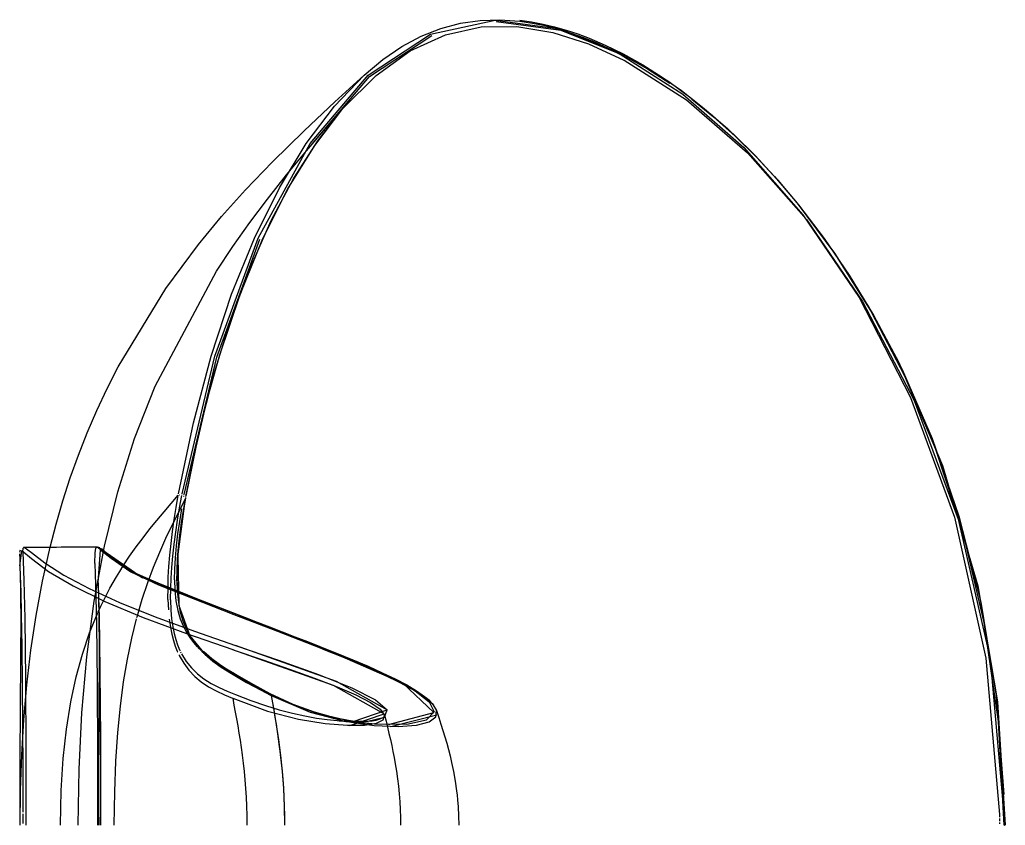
# Model space of a CAD drawing. Header units: millimetres. Extents: x 1 to 260, y 2 to 123.
# Drawn here: x 234.97 to 260.3, y 22.71 to 43.41 of the extents above; entities that cross this region are included whole.
import ezdxf

# ---------------------------------------------------------------- set-up
doc = ezdxf.new("R2010")
doc.units = ezdxf.units.MM
doc.layers.add('可见轮廓', color=7, linetype='Continuous')
doc.layers.add('隐藏线', color=5, linetype='Continuous')

msp = doc.modelspace()

# ---------------------------------------------------------------- linework, layer by layer
at = {"layer": '可见轮廓'}
for p, q in [((245.531, 43.037), (247.188, 43.395)), ((245.791, 43.181), (246.297, 43.316)), ((246.297, 43.316), (246.805, 43.39)), ((246.805, 43.39), (247.314, 43.406)), ((247.188, 43.395), (248.853, 43.172)), ((247.215, 43.361), (248.877, 43.138)), ((247.314, 43.406), (247.824, 43.37)), ((247.826, 43.391), (248.125, 43.35)), ((248.125, 43.35), (248.422, 43.294)), ((245.289, 42.982), (245.791, 43.181)), ((245.911, 43.022), (246.828, 43.222)), ((246.828, 43.222), (247.75, 43.231)), ((247.75, 43.231), (248.671, 43.077)), ((248.422, 43.294), (248.719, 43.223)), ((248.671, 43.077), (249.588, 42.785)), ((248.719, 43.223), (249.016, 43.138)), ((248.853, 43.172), (250.502, 42.509)), ((248.877, 43.138), (250.524, 42.476)), ((249.016, 43.138), (249.311, 43.04)), ((243.93, 41.981), (245.531, 43.037)), ((243.963, 41.947), (245.561, 43.002)), ((244.793, 42.715), (245.289, 42.982)), ((245.008, 42.609), (245.911, 43.022)), ((249.311, 43.04), (249.606, 42.93)), ((249.606, 42.93), (250.019, 42.753)), ((244.128, 41.975), (245.008, 42.609)), ((244.304, 42.382), (244.793, 42.715)), ((249.588, 42.785), (250.498, 42.371)), ((250.019, 42.753), (250.479, 42.528)), ((243.824, 41.983), (244.304, 42.382)), ((250.479, 42.528), (250.981, 42.248)), ((250.507, 42.367), (250.508, 42.366)), ((250.508, 42.506), (250.509, 42.505)), ((250.508, 42.366), (252.109, 41.348)), ((250.509, 42.505), (251.082, 42.182)), ((250.534, 42.471), (251.108, 42.148)), ((250.981, 42.248), (251.48, 41.934)), ((251.082, 42.182), (251.651, 41.815)), ((251.108, 42.148), (251.677, 41.78)), ((242.436, 40.222), (243.93, 41.981)), ((242.471, 40.191), (243.963, 41.947)), ((243.061, 41.188), (243.824, 41.983)), ((243.073, 41.297), (243.824, 41.983)), ((243.279, 41.123), (244.128, 41.975)), ((251.48, 41.934), (251.975, 41.588)), ((251.651, 41.815), (252.216, 41.403)), ((251.975, 41.588), (252.564, 41.129)), ((242.278, 40.553), (243.073, 41.297)), ((252.109, 41.348), (253.674, 39.986)), ((252.216, 41.403), (252.776, 40.949)), ((252.243, 41.368), (252.803, 40.914)), ((242.332, 40.222), (243.061, 41.188)), ((242.551, 40.177), (243.278, 41.123)), ((242.631, 40.292), (243.276, 41.121)), ((243.278, 41.123), (243.279, 41.123)), ((252.564, 41.129), (253.173, 40.599)), ((252.776, 40.949), (253.331, 40.451)), ((252.803, 40.914), (253.359, 40.415)), ((241.467, 39.758), (242.278, 40.553)), ((253.173, 40.599), (253.776, 40.016)), ((242.016, 39.333), (242.631, 40.292)), ((253.331, 40.451), (253.879, 39.909)), ((253.359, 40.415), (253.908, 39.873)), ((241.103, 37.798), (242.436, 40.222)), ((241.643, 39.089), (242.332, 40.222)), ((241.862, 39.062), (242.551, 40.177)), ((253.674, 39.986), (255.189, 38.27)), ((253.776, 40.016), (254.371, 39.38)), ((253.879, 39.909), (254.422, 39.322)), ((253.908, 39.873), (254.451, 39.286)), ((240.776, 39.037), (241.467, 39.758)), ((241.437, 38.248), (242.016, 39.333)), ((254.371, 39.38), (254.956, 38.689)), ((254.422, 39.322), (254.956, 38.689)), ((254.451, 39.286), (254.986, 38.652)), ((240.159, 38.347), (240.776, 39.037)), ((241.002, 37.797), (241.643, 39.089)), ((241.22, 37.783), (241.862, 39.062)), ((254.956, 38.689), (254.958, 38.688)), ((254.986, 38.652), (255.913, 37.41)), ((254.986, 38.652), (255.648, 37.787)), ((239.566, 37.631), (240.159, 38.347)), ((255.189, 38.27), (256.631, 36.168)), ((240.898, 37.041), (241.437, 38.248)), ((239.989, 34.765), (241.103, 37.798)), ((240.033, 34.737), (241.143, 37.768)), ((240.416, 36.351), (241.002, 37.797)), ((240.632, 36.35), (241.22, 37.783)), ((255.648, 37.787), (256.292, 36.842)), ((238.727, 36.504), (239.566, 37.631)), ((255.913, 37.41), (256.805, 36.004)), ((240.405, 35.718), (240.898, 37.041)), ((256.292, 36.842), (256.917, 35.813)), ((237.497, 34.484), (238.727, 36.504)), ((239.891, 34.765), (240.416, 36.351)), ((240.113, 34.797), (240.632, 36.35)), ((256.631, 36.168), (257.958, 33.626)), ((256.805, 36.004), (257.648, 34.421)), ((239.961, 34.288), (240.405, 35.718)), ((256.917, 35.813), (257.563, 34.601)), ((239.144, 31.222), (239.989, 34.765)), ((239.199, 31.205), (240.033, 34.737)), ((239.435, 33.051), (239.891, 34.765)), ((239.79, 33.641), (240.113, 34.797)), ((237.215, 33.929), (237.497, 34.484)), ((257.563, 34.601), (258.69, 31.951)), ((239.574, 32.766), (239.961, 34.288)), ((257.648, 34.421), (258.425, 32.643)), ((236.952, 33.367), (237.215, 33.929)), ((239.502, 32.428), (239.79, 33.641)), ((257.958, 33.626), (259.093, 30.575)), ((236.706, 32.796), (236.952, 33.367)), ((239.053, 31.226), (239.435, 33.051)), ((236.479, 32.219), (236.706, 32.796)), ((239.244, 31.157), (239.574, 32.766)), ((239.249, 31.165), (239.502, 32.428)), ((258.425, 32.643), (259.111, 30.652)), ((236.271, 31.634), (236.479, 32.219)), ((258.69, 31.951), (259.591, 28.859)), ((236.079, 31.043), (236.271, 31.634)), ((238.862, 30.976), (239.046, 31.19)), ((238.992, 30.878), (239.046, 31.19)), ((239.046, 31.19), (239.047, 31.192)), ((239.081, 31.195), (239.088, 31.195)), ((239.081, 30.869), (239.138, 31.186)), ((239.144, 31.22), (239.144, 31.222)), ((239.18, 31.211), (239.199, 31.205)), ((239.19, 31.157), (239.191, 31.16)), ((239.191, 31.16), (239.191, 31.163)), ((239.243, 31.154), (239.244, 31.157)), ((235.905, 30.446), (236.079, 31.043)), ((238.679, 30.761), (238.862, 30.976)), ((238.891, 30.424), (239.235, 31.109)), ((239.032, 29.61), (239.235, 31.109)), ((239.18, 30.793), (239.235, 31.109)), ((239.187, 30.806), (239.24, 31.117)), ((238.497, 30.544), (238.679, 30.761)), ((238.943, 30.565), (238.992, 30.878)), ((239.029, 30.552), (239.081, 30.869)), ((239.083, 30.517), (239.134, 30.836)), ((239.131, 30.477), (239.18, 30.793)), ((239.138, 30.496), (239.187, 30.806)), ((259.111, 30.652), (259.671, 28.444)), ((235.752, 29.858), (235.905, 30.446)), ((238.317, 30.322), (238.497, 30.544)), ((238.899, 30.255), (238.943, 30.565)), ((238.983, 30.238), (239.029, 30.552)), ((239.038, 30.199), (239.083, 30.517)), ((239.088, 30.164), (239.131, 30.477)), ((259.093, 30.575), (259.909, 26.986)), ((238.14, 30.095), (238.317, 30.322)), ((238.861, 29.949), (238.899, 30.255)), ((238.942, 29.928), (238.983, 30.238)), ((239.001, 29.887), (239.038, 30.199)), ((239.054, 29.855), (239.088, 30.164)), ((239.059, 29.868), (239.095, 30.187)), ((237.965, 29.862), (238.14, 30.095)), ((238.83, 29.65), (238.861, 29.949)), ((238.908, 29.627), (238.942, 29.928)), ((234.97, 29.622), (234.973, 29.685)), ((234.976, 29.724), (234.982, 29.758)), ((234.982, 29.758), (234.993, 29.79)), ((235.051, 29.726), (235.062, 29.829)), ((235.051, 29.726), (235.055, 29.496)), ((235.062, 29.829), (235.089, 29.856)), ((235.07, 29.854), (235.08, 29.855)), ((235.089, 29.856), (235.207, 29.856)), ((235.207, 29.856), (235.325, 29.857)), ((235.325, 29.857), (235.443, 29.857)), ((235.443, 29.857), (235.562, 29.857)), ((235.562, 29.857), (235.68, 29.858)), ((235.68, 29.858), (235.799, 29.858)), ((235.799, 29.858), (235.918, 29.858)), ((235.918, 29.858), (236.036, 29.859)), ((236.036, 29.859), (236.152, 29.859)), ((236.152, 29.859), (236.268, 29.86)), ((236.268, 29.86), (236.384, 29.86)), ((236.384, 29.86), (236.5, 29.86)), ((236.5, 29.86), (236.616, 29.861)), ((236.616, 29.861), (236.732, 29.861)), ((236.732, 29.861), (236.848, 29.862)), ((236.848, 29.862), (236.965, 29.862)), ((236.905, 29.439), (236.908, 29.708)), ((236.908, 29.708), (236.928, 29.829)), ((236.928, 29.829), (236.965, 29.862)), ((236.965, 29.862), (236.996, 29.858)), ((236.99, 28.939), (237.043, 29.787)), ((236.994, 29.854), (238.035, 29.139)), ((236.996, 29.858), (237.021, 29.85)), ((237.043, 29.787), (237.322, 29.574)), ((237.075, 29.818), (237.103, 29.797)), ((237.077, 29.778), (238.123, 29.069)), ((237.103, 29.797), (237.132, 29.773)), ((237.132, 29.773), (237.161, 29.747)), ((237.161, 29.747), (237.193, 29.719)), ((237.193, 29.719), (237.201, 29.711)), ((237.255, 29.661), (237.264, 29.653)), ((237.264, 29.653), (237.358, 29.57)), ((237.794, 29.621), (237.965, 29.862)), ((238.807, 29.362), (238.83, 29.65)), ((238.973, 29.583), (239.001, 29.887)), ((239.028, 29.554), (239.054, 29.855)), ((239.032, 29.544), (239.059, 29.868)), ((234.97, 29.622), (234.971, 29.521)), ((234.971, 29.521), (234.974, 29.376)), ((235.055, 29.496), (235.072, 28.997)), ((236.905, 29.439), (236.917, 28.889)), ((237.322, 29.574), (237.823, 29.221)), ((237.358, 29.57), (237.462, 29.486)), ((237.462, 29.486), (237.579, 29.403)), ((237.579, 29.403), (237.709, 29.321)), ((237.628, 29.371), (237.794, 29.621)), ((238.881, 29.336), (238.908, 29.627)), ((238.956, 29.292), (238.973, 29.583)), ((239.014, 29.265), (239.028, 29.554)), ((239.018, 29.233), (239.032, 29.544)), ((239.032, 29.61), (239.063, 28.353)), ((234.974, 29.376), (234.982, 29.109)), ((237.709, 29.321), (237.85, 29.24)), ((237.823, 29.221), (238.535, 28.888)), ((237.85, 29.24), (238.005, 29.161)), ((238.005, 29.161), (238.856, 28.794)), ((238.035, 29.139), (240.085, 28.307)), ((238.79, 29.086), (238.807, 29.362)), ((238.861, 29.059), (238.881, 29.336)), ((238.95, 29.014), (238.956, 29.292)), ((239.011, 28.989), (239.014, 29.265)), ((239.017, 28.944), (239.018, 29.233)), ((234.981, 29.09), (234.987, 28.79)), ((234.982, 29.109), (234.995, 28.706)), ((235.072, 28.997), (235.1, 28.023)), ((236.917, 28.889), (236.94, 27.885)), ((236.99, 28.939), (236.998, 28.559)), ((236.99, 28.939), (236.999, 28.534)), ((238.535, 28.888), (239.432, 28.532)), ((238.782, 28.824), (238.79, 29.086)), ((238.85, 28.797), (238.861, 29.059)), ((238.95, 29.014), (238.958, 28.753)), ((239.011, 28.989), (239.02, 28.729)), ((239.017, 28.944), (239.027, 28.726)), ((234.987, 28.79), (234.991, 28.495)), ((234.995, 28.706), (235.01, 28.114)), ((238.856, 28.794), (240.127, 28.297)), ((259.591, 28.859), (260.098, 25.885)), ((234.991, 28.495), (234.996, 28.052)), ((236.998, 28.559), (237.009, 28.053)), ((236.999, 28.534), (237.01, 27.982)), ((239.432, 28.532), (240.47, 28.128)), ((259.671, 28.444), (260.067, 26.039)), ((239.063, 28.353), (239.341, 27.576)), ((240.127, 28.297), (240.435, 28.177)), ((240.435, 28.177), (240.749, 28.055)), ((240.47, 28.128), (241.596, 27.693)), ((234.996, 28.052), (234.998, 27.53)), ((235.01, 28.114), (235.024, 27.304)), ((235.1, 28.023), (235.12, 26.463)), ((236.94, 27.885), (236.959, 26.365)), ((237.009, 28.053), (237.02, 27.413)), ((237.01, 27.982), (237.022, 27.285)), ((240.749, 28.055), (241.069, 27.931)), ((241.069, 27.931), (241.392, 27.806)), ((241.392, 27.806), (241.717, 27.68)), ((241.596, 27.693), (242.732, 27.251)), ((241.717, 27.68), (242.042, 27.554)), ((234.997, 27.006), (234.998, 27.53)), ((237.02, 27.413), (237.03, 26.653)), ((239.341, 27.576), (239.727, 27.105)), ((242.042, 27.554), (242.365, 27.428)), ((242.365, 27.428), (242.685, 27.303)), ((235.024, 27.304), (235.036, 26.323)), ((237.022, 27.285), (237.032, 26.47)), ((239.727, 27.105), (240.151, 26.773)), ((240.44, 27.223), (243.03, 26.305)), ((240.506, 27.334), (243.104, 26.409)), ((242.644, 27.313), (244.82, 26.357)), ((242.685, 27.303), (243.115, 27.131)), ((242.743, 27.246), (242.745, 27.245)), ((242.745, 27.245), (243.308, 27.019)), ((243.115, 27.131), (243.53, 26.961)), ((234.995, 26.575), (234.997, 27.006)), ((243.308, 27.019), (243.838, 26.798)), ((243.53, 26.961), (243.922, 26.794)), ((259.909, 26.986), (260.26, 22.99)), ((237.03, 26.653), (237.038, 25.817)), ((240.151, 26.773), (240.584, 26.503)), ((243.838, 26.798), (244.324, 26.582)), ((243.922, 26.794), (244.287, 26.63)), ((244.287, 26.63), (244.62, 26.47)), ((234.993, 26.15), (234.995, 26.575)), ((235.12, 26.463), (235.128, 24.615)), ((236.959, 26.365), (236.967, 24.568)), ((237.032, 26.47), (237.04, 25.572)), ((240.584, 26.503), (241.013, 26.263)), ((243.104, 26.409), (244.415, 25.674)), ((244.324, 26.582), (244.753, 26.373)), ((244.62, 26.47), (244.916, 26.315)), ((244.753, 26.373), (245.113, 26.175)), ((244.82, 26.357), (245.616, 25.604)), ((234.99, 25.723), (234.993, 26.15)), ((235.036, 26.323), (235.043, 25.253)), ((241.013, 26.263), (241.434, 26.041)), ((243.03, 26.305), (244.334, 25.574)), ((244.916, 26.315), (245.169, 26.165)), ((245.113, 26.175), (245.392, 25.988)), ((245.169, 26.165), (245.377, 26.02)), ((241.434, 26.041), (241.434, 26.041)), ((241.436, 26.04), (241.5, 25.666)), ((245.377, 26.02), (245.433, 25.974)), ((245.392, 25.988), (245.584, 25.815)), ((245.433, 25.974), (245.485, 25.929)), ((245.485, 25.929), (245.532, 25.884)), ((245.532, 25.884), (245.573, 25.839)), ((245.573, 25.839), (245.609, 25.794)), ((260.067, 26.039), (260.266, 23.499)), ((260.098, 25.885), (260.301, 22.71)), ((234.987, 25.293), (234.99, 25.723)), ((237.038, 25.817), (237.043, 24.935)), ((241.5, 25.666), (241.561, 25.288)), ((243.544, 25.376), (244.415, 25.674)), ((244.449, 25.295), (245.616, 25.604)), ((245.584, 25.815), (245.682, 25.659)), ((245.681, 25.659), (245.741, 25.479)), ((245.682, 25.659), (245.682, 25.659)), ((245.682, 25.659), (245.682, 25.659)), ((245.682, 25.658), (245.682, 25.658)), ((237.04, 25.572), (237.044, 24.628)), ((243.458, 25.276), (244.334, 25.574)), ((244.51, 25.249), (245.687, 25.548)), ((245.741, 25.479), (245.796, 25.307)), ((234.985, 24.862), (234.987, 25.293)), ((235.043, 25.253), (235.047, 24.157)), ((241.561, 25.288), (241.619, 24.902)), ((245.796, 25.307), (245.849, 25.141)), ((245.849, 25.141), (245.898, 24.978)), ((234.982, 24.432), (234.985, 24.862)), ((237.043, 24.935), (237.046, 24.031)), ((241.619, 24.902), (241.67, 24.503)), ((245.898, 24.978), (245.945, 24.817)), ((235.128, 24.615), (235.13, 22.709)), ((237.044, 24.628), (237.047, 23.667)), ((245.945, 24.817), (245.989, 24.655)), ((245.989, 24.655), (246.031, 24.492)), ((234.98, 24.002), (234.982, 24.432)), ((236.967, 24.568), (236.969, 22.709)), ((241.67, 24.503), (241.714, 24.088)), ((246.031, 24.492), (246.071, 24.325)), ((246.071, 24.325), (246.12, 24.09)), ((235.047, 24.157), (235.048, 23.047)), ((241.714, 24.088), (241.747, 23.654)), ((246.12, 24.09), (246.165, 23.839)), ((234.979, 23.571), (234.98, 24.002)), ((237.046, 24.031), (237.047, 23.119)), ((246.165, 23.839), (246.199, 23.597)), ((234.978, 23.14), (234.979, 23.571)), ((237.047, 23.667), (237.047, 22.709)), ((241.747, 23.654), (241.768, 23.195)), ((246.199, 23.597), (246.213, 23.481)), ((246.213, 23.481), (246.225, 23.361)), ((246.225, 23.361), (246.239, 23.179)), ((234.978, 22.709), (234.978, 23.14)), ((237.047, 23.119), (237.047, 23.068)), ((237.047, 23.068), (237.047, 23.016)), ((241.768, 23.195), (241.776, 22.709)), ((246.239, 23.179), (246.25, 22.948)), ((235.048, 23.005), (235.048, 22.962)), ((235.048, 22.962), (235.048, 22.92)), ((235.048, 22.92), (235.048, 22.878)), ((235.048, 22.878), (235.048, 22.836)), ((235.048, 22.836), (235.048, 22.793)), ((237.047, 23.016), (237.047, 22.965)), ((237.047, 22.965), (237.047, 22.914)), ((237.047, 22.863), (237.047, 22.914)), ((237.047, 22.811), (237.047, 22.863)), ((237.047, 22.76), (237.047, 22.811)), ((246.25, 22.948), (246.254, 22.709)), ((260.26, 22.99), (260.261, 22.955)), ((260.262, 22.92), (260.263, 22.885)), ((260.263, 22.885), (260.264, 22.85)), ((260.265, 22.814), (260.265, 22.779)), ((235.048, 22.793), (235.048, 22.751)), ((237.047, 22.709), (237.047, 22.76)), ((260.265, 22.779), (260.266, 22.744)), ((260.279, 22.709), (260.284, 22.709)), ((260.284, 22.709), (260.288, 22.709))]:
    msp.add_line(p, q, dxfattribs=at)
at = {"layer": '隐藏线'}
for p, q in [((247.824, 43.37), (248.147, 43.322)), ((248.147, 43.322), (248.471, 43.256)), ((248.471, 43.256), (248.793, 43.172)), ((248.793, 43.172), (249.115, 43.073)), ((249.115, 43.073), (249.436, 42.958)), ((249.436, 42.958), (249.757, 42.828)), ((249.757, 42.828), (250.076, 42.684)), ((250.076, 42.684), (250.394, 42.525)), ((250.394, 42.525), (250.396, 42.524)), ((250.404, 42.52), (252.012, 41.494)), ((252.012, 41.494), (253.581, 40.12)), ((242.833, 40.609), (243.276, 41.121)), ((242.344, 40.036), (242.833, 40.609)), ((241.831, 39.417), (242.344, 40.036)), ((253.581, 40.12), (255.099, 38.389)), ((241.337, 38.794), (241.831, 39.417)), ((240.885, 38.195), (241.337, 38.794)), ((254.956, 38.689), (255.919, 37.394)), ((254.967, 38.676), (254.97, 38.673)), ((254.979, 38.661), (254.981, 38.658)), ((254.981, 38.658), (254.984, 38.655)), ((254.984, 38.655), (254.986, 38.652)), ((255.099, 38.389), (256.542, 36.268)), ((240.447, 37.577), (240.885, 38.195)), ((240.026, 36.944), (240.447, 37.577)), ((255.919, 37.394), (256.843, 35.922)), ((238.448, 33.987), (240.026, 36.944)), ((256.542, 36.268), (257.866, 33.701)), ((256.843, 35.922), (257.714, 34.256)), ((257.714, 34.256), (258.511, 32.376)), ((237.924, 32.649), (238.448, 33.987)), ((257.866, 33.701), (258.995, 30.623)), ((237.492, 31.278), (237.924, 32.649)), ((258.511, 32.376), (259.203, 30.266)), ((237.147, 29.881), (237.492, 31.278)), ((239.065, 30.773), (239.235, 31.109)), ((239.238, 31.125), (239.238, 31.127)), ((238.896, 30.433), (239.065, 30.773)), ((238.73, 30.084), (238.896, 30.433)), ((258.995, 30.623), (259.804, 27.006)), ((259.203, 30.266), (259.753, 27.922)), ((238.568, 29.722), (238.73, 30.084)), ((234.974, 29.376), (235.027, 29.766)), ((235.027, 29.766), (235.27, 29.561)), ((235.089, 29.856), (235.275, 29.718)), ((235.275, 29.718), (235.614, 29.448)), ((235.555, 28.984), (235.752, 29.858)), ((236.884, 28.464), (237.147, 29.881)), ((236.965, 29.862), (237.2, 29.685)), ((237.2, 29.685), (237.605, 29.373)), ((238.411, 29.343), (238.568, 29.722)), ((235.27, 29.561), (235.708, 29.232)), ((235.614, 29.448), (236.107, 29.132)), ((235.708, 29.232), (236.342, 28.858)), ((236.107, 29.132), (236.753, 28.791)), ((237.455, 29.093), (237.541, 29.233)), ((237.541, 29.233), (237.628, 29.371)), ((237.605, 29.373), (238.171, 29.076)), ((238.261, 28.943), (238.411, 29.343)), ((235.391, 28.102), (235.555, 28.984)), ((236.99, 28.94), (237.005, 28.099)), ((237.289, 28.802), (237.371, 28.949)), ((237.371, 28.949), (237.455, 29.093)), ((238.119, 28.518), (238.261, 28.943)), ((238.171, 29.076), (238.888, 28.776)), ((236.342, 28.858), (237.162, 28.459)), ((236.753, 28.791), (237.539, 28.434)), ((237.13, 28.496), (237.209, 28.651)), ((237.209, 28.651), (237.289, 28.802)), ((238.781, 28.514), (238.782, 28.824)), ((238.847, 28.499), (238.85, 28.797)), ((238.888, 28.776), (239.73, 28.446)), ((238.958, 28.753), (238.986, 28.473)), ((239.02, 28.729), (239.05, 28.436)), ((236.693, 27.033), (236.884, 28.464)), ((237.053, 28.337), (237.13, 28.496)), ((237.162, 28.459), (238.146, 28.048)), ((237.539, 28.434), (238.451, 28.068)), ((237.986, 28.063), (238.119, 28.518)), ((238.781, 28.514), (238.793, 28.242)), ((238.847, 28.499), (238.856, 28.237)), ((238.986, 28.473), (239.031, 28.228)), ((239.05, 28.436), (239.097, 28.181)), ((239.73, 28.446), (240.668, 28.08)), ((236.765, 27.652), (236.969, 28.154)), ((236.969, 28.154), (236.97, 28.157)), ((236.97, 28.157), (236.971, 28.159)), ((236.977, 28.172), (236.978, 28.174)), ((236.978, 28.174), (237.053, 28.337)), ((238.856, 28.237), (238.875, 28.009)), ((239.031, 28.228), (239.094, 28.016)), ((239.097, 28.181), (239.161, 27.96)), ((235.257, 27.212), (235.391, 28.102)), ((237.005, 28.099), (237.013, 27.239)), ((237.849, 27.513), (237.972, 28.012)), ((237.981, 28.044), (237.982, 28.05)), ((237.982, 28.05), (237.984, 28.057)), ((237.984, 28.057), (237.986, 28.063)), ((238.146, 28.048), (239.261, 27.634)), ((238.451, 28.068), (239.459, 27.699)), ((238.814, 28.004), (238.844, 27.797)), ((238.875, 28.009), (238.904, 27.81)), ((239.094, 28.016), (239.168, 27.833)), ((239.161, 27.96), (239.238, 27.77)), ((240.668, 28.08), (241.658, 27.697)), ((259.753, 27.922), (260.115, 25.378)), ((236.58, 27.109), (236.765, 27.652)), ((238.844, 27.797), (238.881, 27.617)), ((238.881, 27.617), (238.923, 27.456)), ((238.904, 27.81), (238.94, 27.637)), ((238.94, 27.637), (238.982, 27.482)), ((239.168, 27.833), (239.251, 27.675)), ((239.238, 27.77), (239.323, 27.606)), ((239.251, 27.675), (239.341, 27.534)), ((239.261, 27.634), (240.445, 27.222)), ((239.459, 27.699), (240.517, 27.33)), ((241.658, 27.697), (242.65, 27.31)), ((237.738, 26.976), (237.849, 27.513)), ((238.923, 27.456), (238.969, 27.312)), ((238.982, 27.482), (239.028, 27.344)), ((239.323, 27.606), (239.415, 27.462)), ((239.341, 27.534), (239.436, 27.409)), ((239.415, 27.462), (239.512, 27.333)), ((239.436, 27.409), (239.535, 27.296)), ((235.152, 26.317), (235.257, 27.212)), ((236.418, 26.519), (236.58, 27.109)), ((237.013, 27.239), (237.014, 26.763)), ((238.969, 27.312), (239.021, 27.181)), ((239.021, 27.181), (239.027, 27.167)), ((239.027, 27.167), (239.033, 27.153)), ((239.028, 27.344), (239.08, 27.219)), ((239.08, 27.219), (239.086, 27.205)), ((239.086, 27.205), (239.093, 27.191)), ((239.105, 27.165), (239.112, 27.151)), ((239.112, 27.151), (239.119, 27.138)), ((239.132, 27.113), (239.251, 26.918)), ((239.512, 27.333), (239.613, 27.218)), ((239.548, 27.282), (239.561, 27.268)), ((239.561, 27.268), (239.574, 27.255)), ((239.574, 27.255), (239.587, 27.241)), ((239.613, 27.218), (239.627, 27.203)), ((239.641, 27.19), (239.85, 27.01)), ((239.669, 27.16), (239.683, 27.147)), ((239.681, 27.193), (239.685, 27.189)), ((239.683, 27.147), (239.697, 27.133)), ((239.697, 27.177), (239.704, 27.171)), ((239.697, 27.133), (239.711, 27.119)), ((239.704, 27.171), (239.905, 26.997)), ((239.725, 27.106), (239.935, 26.928)), ((240.445, 27.222), (240.453, 27.219)), ((240.478, 27.211), (240.486, 27.208)), ((240.486, 27.208), (240.494, 27.205)), ((240.511, 27.199), (241.22, 26.957)), ((240.519, 27.33), (241.623, 26.95)), ((240.519, 27.33), (240.519, 27.33)), ((242.65, 27.31), (242.651, 27.31)), ((242.656, 27.308), (243.614, 26.919)), ((236.567, 25.594), (236.693, 27.033)), ((237.641, 26.397), (237.738, 26.976)), ((239.065, 27.085), (239.071, 27.072)), ((239.071, 27.072), (239.187, 26.87)), ((239.187, 26.87), (239.318, 26.693)), ((239.251, 26.918), (239.385, 26.751)), ((239.85, 27.01), (240.065, 26.853)), ((239.905, 26.997), (240.106, 26.85)), ((239.935, 26.928), (240.15, 26.774)), ((240.065, 26.853), (240.282, 26.711)), ((240.106, 26.85), (240.218, 26.775)), ((241.22, 26.957), (241.907, 26.719)), ((241.623, 26.95), (242.646, 26.584)), ((243.614, 26.919), (244.448, 26.546)), ((259.804, 27.006), (260.148, 22.987)), ((237.014, 26.763), (237.015, 26.376)), ((239.318, 26.693), (239.467, 26.535)), ((239.385, 26.751), (239.537, 26.604)), ((239.537, 26.604), (239.706, 26.473)), ((240.15, 26.774), (240.367, 26.634)), ((240.218, 26.775), (240.331, 26.701)), ((240.282, 26.711), (240.5, 26.577)), ((240.331, 26.701), (240.444, 26.631)), ((240.367, 26.634), (240.584, 26.503)), ((240.444, 26.631), (240.557, 26.562)), ((241.907, 26.719), (242.549, 26.489)), ((236.28, 25.878), (236.418, 26.519)), ((237.015, 26.096), (237.015, 26.376)), ((237.558, 25.77), (237.641, 26.397)), ((239.467, 26.535), (239.635, 26.394)), ((239.635, 26.394), (239.821, 26.27)), ((239.706, 26.473), (239.893, 26.356)), ((239.893, 26.356), (240.094, 26.251)), ((240.5, 26.577), (240.716, 26.451)), ((240.557, 26.562), (240.978, 26.322)), ((240.584, 26.503), (240.799, 26.38)), ((240.716, 26.451), (240.931, 26.332)), ((240.799, 26.38), (241.013, 26.263)), ((242.549, 26.489), (243.125, 26.267)), ((242.646, 26.584), (243.505, 26.242)), ((244.448, 26.546), (245.095, 26.198)), ((235.074, 25.417), (235.152, 26.317)), ((237.014, 25.881), (237.015, 26.096)), ((239.821, 26.27), (240.021, 26.16)), ((240.021, 26.16), (240.23, 26.064)), ((240.094, 26.251), (240.303, 26.157)), ((240.303, 26.157), (240.517, 26.068)), ((240.931, 26.332), (241.145, 26.218)), ((240.978, 26.322), (241.395, 26.098)), ((241.013, 26.263), (241.224, 26.151)), ((241.145, 26.218), (241.356, 26.106)), ((241.224, 26.151), (241.434, 26.041)), ((241.358, 26.105), (241.764, 25.908)), ((241.358, 26.105), (241.358, 26.105)), ((241.397, 26.097), (241.986, 25.82)), ((241.397, 26.097), (241.397, 26.097)), ((243.125, 26.267), (243.61, 26.058)), ((243.505, 26.242), (244.114, 25.936)), ((245.095, 26.198), (245.498, 25.885)), ((236.169, 25.181), (236.28, 25.878)), ((237.014, 25.666), (237.014, 25.881)), ((240.23, 26.064), (240.441, 25.973)), ((240.444, 25.972), (240.477, 25.796)), ((240.444, 25.972), (241.341, 25.642)), ((240.444, 25.972), (240.444, 25.972)), ((240.517, 26.068), (240.517, 26.068)), ((240.519, 26.067), (240.911, 25.913)), ((240.911, 25.913), (241.285, 25.783)), ((241.434, 26.041), (241.434, 26.041)), ((241.436, 26.04), (242.439, 25.617)), ((241.436, 26.04), (241.467, 25.858)), ((241.467, 25.858), (241.498, 25.675)), ((241.764, 25.908), (242.151, 25.75)), ((243.61, 26.058), (243.986, 25.864)), ((243.986, 25.864), (244.237, 25.69)), ((244.114, 25.936), (244.413, 25.678)), ((245.498, 25.885), (245.619, 25.621)), ((236.497, 24.151), (236.567, 25.594)), ((237.013, 25.45), (237.014, 25.666)), ((237.491, 25.092), (237.558, 25.77)), ((240.477, 25.796), (240.51, 25.618)), ((240.51, 25.618), (240.543, 25.44)), ((241.285, 25.783), (241.641, 25.676)), ((241.341, 25.642), (242.138, 25.435)), ((241.498, 25.675), (241.529, 25.491)), ((241.641, 25.676), (241.978, 25.588)), ((241.978, 25.588), (242.295, 25.518)), ((241.986, 25.82), (242.539, 25.622)), ((242.151, 25.75), (242.52, 25.625)), ((242.439, 25.617), (243.325, 25.387)), ((242.52, 25.625), (242.871, 25.527)), ((242.539, 25.622), (242.968, 25.504)), ((244.237, 25.69), (244.347, 25.539)), ((244.349, 25.486), (244.413, 25.678)), ((245.428, 25.42), (245.619, 25.621)), ((245.663, 25.497), (245.682, 25.658)), ((235.021, 24.516), (235.074, 25.417)), ((237.012, 25.182), (237.013, 25.45)), ((240.543, 25.44), (240.575, 25.26)), ((241.529, 25.491), (241.559, 25.306)), ((242.138, 25.435), (242.825, 25.322)), ((242.295, 25.518), (242.594, 25.465)), ((242.594, 25.465), (242.871, 25.426)), ((242.871, 25.527), (243.202, 25.449)), ((242.871, 25.426), (243.128, 25.399)), ((242.968, 25.504), (243.218, 25.447)), ((243.128, 25.399), (243.918, 25.383)), ((243.128, 25.399), (243.184, 25.394)), ((243.14, 25.398), (243.514, 25.376)), ((243.184, 25.394), (243.241, 25.389)), ((243.202, 25.449), (243.515, 25.389)), ((243.218, 25.447), (243.457, 25.4)), ((243.241, 25.389), (243.297, 25.384)), ((243.297, 25.384), (243.353, 25.379)), ((243.325, 25.387), (244.08, 25.275)), ((243.353, 25.379), (243.41, 25.374)), ((243.41, 25.374), (243.466, 25.37)), ((243.457, 25.4), (243.684, 25.363)), ((243.466, 25.37), (243.523, 25.365)), ((243.514, 25.376), (243.823, 25.378)), ((243.515, 25.389), (243.807, 25.346)), ((243.523, 25.365), (243.579, 25.36)), ((243.579, 25.36), (243.641, 25.354)), ((243.641, 25.354), (243.704, 25.349)), ((243.684, 25.363), (243.899, 25.335)), ((243.704, 25.349), (243.766, 25.344)), ((243.766, 25.344), (243.829, 25.338)), ((243.807, 25.346), (244.079, 25.316)), ((243.823, 25.378), (244.028, 25.396)), ((243.829, 25.338), (243.891, 25.333)), ((243.832, 25.284), (244.139, 25.333)), ((243.891, 25.333), (243.954, 25.327)), ((243.899, 25.335), (244.102, 25.314)), ((243.918, 25.383), (244.349, 25.486)), ((244.028, 25.396), (244.128, 25.413)), ((244.128, 25.413), (244.209, 25.434)), ((244.139, 25.333), (244.311, 25.421)), ((244.209, 25.434), (244.271, 25.457)), ((244.271, 25.457), (244.314, 25.482)), ((244.311, 25.421), (244.347, 25.539)), ((244.347, 25.539), (244.385, 25.383)), ((244.347, 25.539), (244.348, 25.533)), ((244.385, 25.383), (244.423, 25.226)), ((244.92, 25.307), (245.428, 25.42)), ((245.169, 25.282), (245.492, 25.368)), ((245.492, 25.368), (245.663, 25.497)), ((260.115, 25.378), (260.261, 22.709)), ((236.087, 24.423), (236.169, 25.181)), ((237.011, 24.915), (237.012, 25.182)), ((237.442, 24.359), (237.491, 25.092)), ((240.575, 25.26), (240.605, 25.078)), ((240.605, 25.078), (240.634, 24.894)), ((241.559, 25.306), (241.587, 25.119)), ((241.587, 25.119), (241.615, 24.929)), ((242.825, 25.322), (243.392, 25.278)), ((243.392, 25.278), (243.832, 25.284)), ((243.954, 25.327), (244.016, 25.322)), ((244.079, 25.316), (244.081, 25.316)), ((244.08, 25.275), (244.698, 25.247)), ((244.081, 25.316), (244.084, 25.316)), ((244.099, 25.315), (244.102, 25.314)), ((244.102, 25.314), (244.92, 25.307)), ((244.423, 25.226), (244.46, 25.07)), ((244.698, 25.247), (245.169, 25.282)), ((237.009, 24.647), (237.011, 24.915)), ((240.634, 24.894), (240.662, 24.707)), ((241.615, 24.929), (241.641, 24.737)), ((244.46, 25.07), (244.496, 24.914)), ((244.496, 24.914), (244.53, 24.758)), ((237.008, 24.38), (237.009, 24.647)), ((240.662, 24.707), (240.688, 24.517)), ((241.641, 24.737), (241.666, 24.541)), ((244.53, 24.758), (244.562, 24.602)), ((244.562, 24.602), (244.592, 24.447)), ((234.991, 23.612), (235.021, 24.516)), ((236.036, 23.601), (236.087, 24.423)), ((237.007, 24.119), (237.008, 24.38)), ((237.412, 23.566), (237.442, 24.359)), ((240.689, 24.51), (240.69, 24.509)), ((240.69, 24.509), (240.715, 24.303)), ((241.666, 24.541), (241.666, 24.538)), ((241.668, 24.519), (241.692, 24.312)), ((244.592, 24.447), (244.62, 24.291)), ((236.475, 22.709), (236.497, 24.151)), ((237.006, 23.864), (237.007, 24.119)), ((240.715, 24.303), (240.738, 24.093)), ((240.738, 24.093), (240.758, 23.878)), ((241.692, 24.312), (241.712, 24.101)), ((241.712, 24.101), (241.731, 23.884)), ((244.62, 24.291), (244.651, 24.098)), ((244.651, 24.098), (244.678, 23.905)), ((237.004, 23.33), (237.006, 23.864)), ((240.758, 23.878), (240.775, 23.658)), ((241.731, 23.884), (241.746, 23.662)), ((244.678, 23.905), (244.702, 23.71)), ((234.981, 22.709), (234.991, 23.612)), ((236.019, 22.709), (236.036, 23.601)), ((237.401, 22.709), (237.412, 23.566)), ((240.775, 23.658), (240.789, 23.431)), ((241.746, 23.662), (241.759, 23.434)), ((244.702, 23.71), (244.721, 23.513)), ((237.004, 22.709), (237.004, 23.33)), ((240.789, 23.431), (240.799, 23.197)), ((241.759, 23.434), (241.768, 23.2)), ((244.721, 23.513), (244.736, 23.314)), ((244.736, 23.314), (244.747, 23.114)), ((240.799, 23.197), (240.805, 22.957)), ((241.768, 23.2), (241.774, 22.958)), ((244.747, 23.114), (244.753, 22.912)), ((240.805, 22.957), (240.807, 22.709)), ((241.774, 22.958), (241.776, 22.709)), ((244.753, 22.912), (244.756, 22.709)), ((260.148, 22.987), (260.148, 22.952)), ((260.148, 22.952), (260.149, 22.917)), ((260.149, 22.882), (260.15, 22.848)), ((260.15, 22.848), (260.151, 22.813)), ((260.151, 22.778), (260.152, 22.744))]:
    msp.add_line(p, q, dxfattribs=at)

doc.saveas('drawing.dxf')
